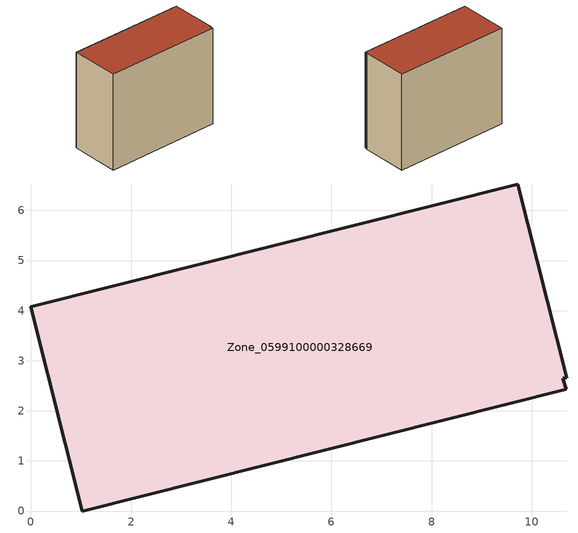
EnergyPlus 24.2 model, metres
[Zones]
Zone_0599100000328669
 floor ground (C_G): 10.7,2.67 10.62,2.65 10.69,2.43 1.02,0 0,4.08 9.72,6.53 z0
 wall outside (C_F): 10.7,2.67 9.72,6.53 0,4.08 1.02,0 10.69,2.43 10.62,2.65 10.7,2.67 z0:8.45
 roof outside (C_R): 10.62,2.65 10.7,2.67 9.72,6.53 0,4.08 1.02,0 10.69,2.43 z8.45
[BUILDING]
Pand.0599100000328669: North Axis=0; Terrain=City; Loads Convergence Tolerance Value=0.04; Temperature Convergence Tolerance Value=0.4; Solar Distribution=FullExterior; Maximum Number of Warmup Days=25; Minimum Number of Warmup Days=1
[Site:Location]
Rotterdam.The.Hague.AP_ZH_NLD Design_Conditions: Latitude=51.96; Longitude=4.45; Time Zone=1; Elevation=-4.5
[SITE:GROUNDTEMPERATURE:BUILDINGSURFACE]
18, 18, 18, 18, 18, 18, 18, 18, 18, 18, 18, 18
[MATERIAL] Thermal Absorptance=0.9; Solar Absorptance=0.7; Visible Absorptance=0.7
Name | Roughness | Thickness | Conductivity | Density | Specific Heat
G.TI.1992-2005 | MediumSmooth | 0.15 | 0.06 | 540 | 1210
F.TI.1992-2005 | Rough | 0.3 | 0.12 | 1920 | 840
R.TI.1992-2005 | MediumRough | 0.2 | 0.08 | 1500 | 1000
[CONSTRUCTION]
C_G: G.TI.1992-2005
C_F: F.TI.1992-2005
C_R: R.TI.1992-2005
[ZONE]
Zone_0599100000328669: Type=1; Multiplier=1; Ceiling Height=Autocalculate; Volume=Autocalculate; Floor Area=autocalculate; Part of Total Floor Area=Yes
[ZONEINFILTRATION:DESIGNFLOWRATE]
Infil_Zone_0599100000328669: Zone or ZoneList or Space or SpaceList=Zone_0599100000328669; Schedule=AlwaysOn; Design Flow Rate Calculation Method=Flow/Area; Flow Rate per Floor Area=0.0015; Constant Term Coefficient=1; Temperature Term Coefficient=0; Velocity Term Coefficient=0; Velocity Squared Term Coefficient=0
[HVACTEMPLATE:ZONE:IDEALLOADSAIRSYSTEM]
Zone_0599100000328669: Maximum Heating Supply Air Temperature=50; Minimum Cooling Supply Air Temperature=13; Maximum Heating Supply Air Humidity Ratio=0.0156; Minimum Cooling Supply Air Humidity Ratio=0.0077; Heating Limit=NoLimit; Cooling Limit=NoLimit; Dehumidification Control Type=ConstantSensibleHeatRatio; Cooling Sensible Heat Ratio=0.7; Dehumidification Setpoint=60; Humidification Control Type=None; Humidification Setpoint=30; Outdoor Air Method=None; Outdoor Air Flow Rate per Person=0.00944; Outdoor Air Flow Rate per Zone Floor Area=0; Outdoor Air Flow Rate per Zone=0; Demand Controlled Ventilation Type=None; Outdoor Air Economizer Type=NoEconomizer; Heat Recovery Type=None; Sensible Heat Recovery Effectiveness=0.7; Latent Heat Recovery Effectiveness=0.65
[ZONECONTROL:THERMOSTAT]
ThermostatControl_Zone_0599100000328669: Zone or ZoneList=Zone_0599100000328669; Control Type Schedule=DualSetpointControlType; Control 1=Thermostat_Zone_0599100000328669; Temperature Difference Between Cutout And Setpoint=0
[THERMOSTATSETPOINT:DUALSETPOINT]
Thermostat_Zone_0599100000328669: Heating Setpoint Temperature Schedule=HeatingSetpoint_Zone_0599100000328669; Cooling Setpoint Temperature Schedule=CoolingSetpoint_Zone_0599100000328669
[SCHEDULE:COMPACT]
HeatingSetpoint_Zone_0599100000328669: Through: 12/31, For: AllDays, Until: 24:00, 21
CoolingSetpoint_Zone_0599100000328669: Through: 12/31, For: AllDays, Until: 24:00, 24
DualSetpointControlType: Through: 12/31, For: AllDays, Until: 24:00, 4
AlwaysOn: Through: 12/31, For: AllDays, Until: 24:00, 1
